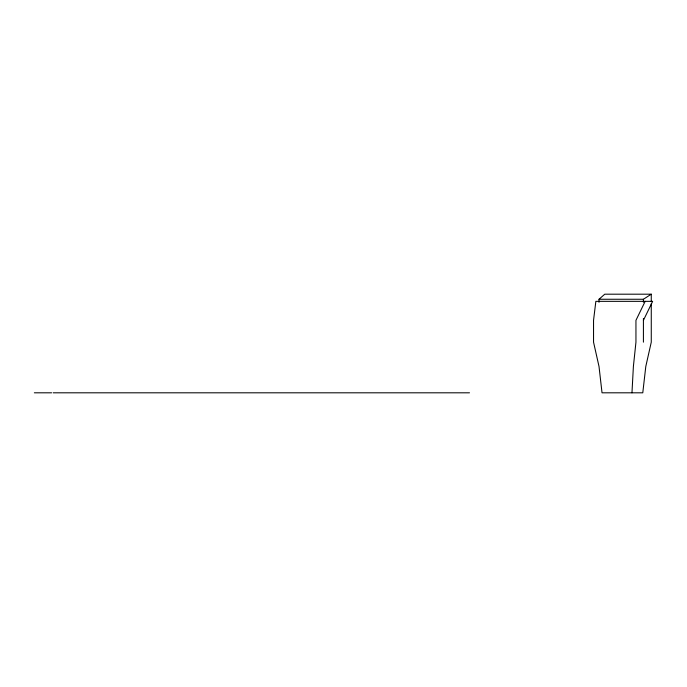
<?xml version="1.0" encoding="UTF-8"?>
<svg xmlns="http://www.w3.org/2000/svg" width="687" height="687" viewBox="0 0 687 687"><rect width="100%" height="100%" fill="white"/><g stroke="black" fill="none" stroke-linecap="round" stroke-linejoin="round"><path stroke-width="1.03" d="M631.971 392.809L633.388 366.472L635.947 342.169L635.947 320.331L645.179 301.344M643.418 320.331L652.65 301.344L595.852 301.344L593.542 320.331L593.542 342.169L599.012 366.472L602.027 392.809L642.783 392.809L645.797 366.472L651.267 342.169L651.267 303.731M599.012 302.289L599.012 299.257L604.766 294.191L651.267 294.191L651.267 301.61M599.012 299.257L643.418 299.257L651.267 294.191M34.35 392.809L51.602 392.809M53.165 392.809L469.496 392.809M643.418 299.257L643.418 302.289M643.418 318.588L643.418 342.169"/></g></svg>
